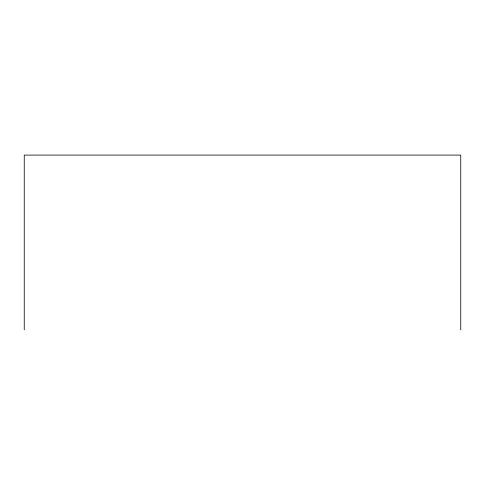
<?xml version="1.0" encoding="UTF-8"?>
<svg xmlns="http://www.w3.org/2000/svg" width="485" height="485" viewBox="0 0 485 485"><rect width="100%" height="100%" fill="white"/><g stroke="black" fill="none" stroke-linecap="round" stroke-linejoin="round"><path stroke-width="0.73" d="M460.75 329.903L460.75 155.097L24.25 155.097L24.25 329.903"/></g></svg>
